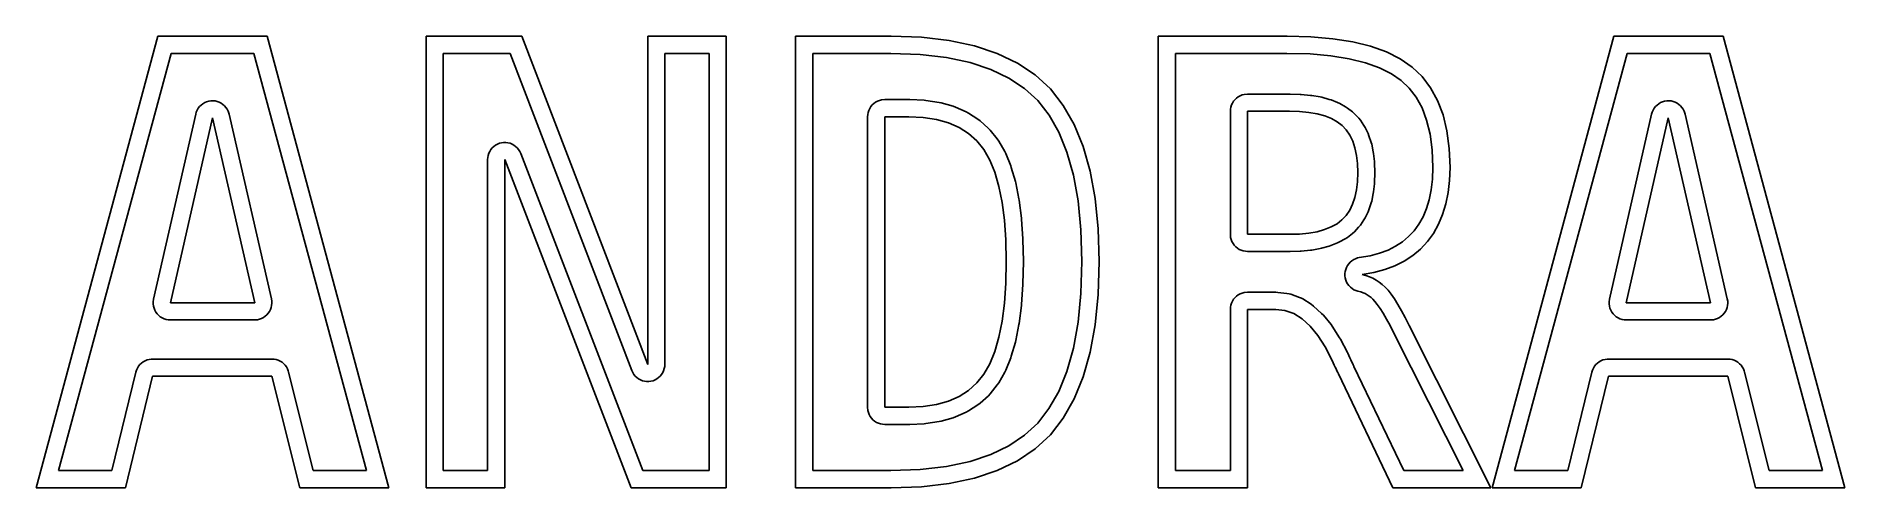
# Model space of a CAD drawing. Header units: metres. Extents: x -26.2 to 26.5, y -6.4 to 6.7.
import ezdxf

# ---------------------------------------------------------------- set-up
doc = ezdxf.new("R2010")
doc.units = ezdxf.units.M

msp = doc.modelspace()

# ---------------------------------------------------------------- linework, layer by layer
for p, q in [((-22.6953, 6.73535), (-26.248, -6.42686)), ((-19.5128, 6.73535), (-22.6953, 6.73535)), ((-15.9602, -6.42686), (-19.5128, 6.73535)), ((-12.0798, 6.73535), (-14.8742, 6.73535)), ((-14.8742, 6.73535), (-14.8742, -6.42686)), ((-8.41246, -2.8299), (-12.0798, 6.73535)), ((-6.1203, 6.73535), (-8.41246, 6.73535)), ((-8.41246, 6.73535), (-8.41246, -2.8299)), ((-6.1203, -6.42686), (-6.1203, 6.73535)), ((-1.3143, 6.73535), (-4.10008, 6.73535)), ((-4.10008, 6.73535), (-4.10008, -6.42686)), ((-0.429337, 6.70396), (-1.3143, 6.73535)), ((0.381851, 6.60977), (-0.429337, 6.70396)), ((1.11931, 6.45279), (0.381851, 6.60977)), ((1.78299, 6.23302), (1.11931, 6.45279)), ((10.2357, 6.73535), (6.48024, 6.73535)), ((6.48024, 6.73535), (6.48024, -6.42686)), ((10.9319, 6.71701), (10.2357, 6.73535)), ((11.5695, 6.66194), (10.9319, 6.71701)), ((12.1488, 6.57018), (11.5695, 6.66194)), ((12.6695, 6.4417), (12.1488, 6.57018)), ((13.1318, 6.2765), (12.6695, 6.4417)), ((19.7669, 6.73535), (16.2143, -6.42686)), ((22.9494, 6.73535), (19.7669, 6.73535)), ((26.5021, -6.42686), (22.9494, 6.73535)), ((-25.5951, -5.92686), (-22.3124, 6.23535)), ((-22.3124, 6.23535), (-19.8957, 6.23535)), ((-19.8957, 6.23535), (-16.613, -5.92686)), ((-14.3742, -5.92686), (-14.3742, 6.23535)), ((-14.3742, 6.23535), (-12.4235, 6.23535)), ((-12.4235, 6.23535), (-8.87932, -3.0089)), ((-7.91246, -2.8299), (-7.91246, 6.23535)), ((-7.91246, 6.23535), (-6.6203, 6.23535)), ((-6.6203, 6.23535), (-6.6203, -5.92686)), ((-3.60008, -5.92686), (-3.60008, 6.23535)), ((-3.60008, 6.23535), (-1.32298, 6.23535)), ((-1.32298, 6.23535), (-0.467133, 6.205)), ((-0.467133, 6.205), (0.300751, 6.11583)), ((0.300751, 6.11583), (0.988251, 5.96948)), ((0.988251, 5.96948), (1.59567, 5.76834)), ((2.37291, 5.95045), (1.78299, 6.23302)), ((2.88908, 5.60509), (2.37291, 5.95045)), ((6.98024, -5.92686), (6.98024, 6.23535)), ((6.98024, 6.23535), (10.2289, 6.23535)), ((10.2289, 6.23535), (10.904, 6.21756)), ((10.904, 6.21756), (11.5088, 6.16533)), ((11.5088, 6.16533), (12.0495, 6.07967)), ((12.0495, 6.07967), (12.5251, 5.96233)), ((12.5251, 5.96233), (12.9352, 5.8158)), ((12.9352, 5.8158), (13.2803, 5.6432)), ((13.5356, 6.07462), (13.1318, 6.2765)), ((13.8809, 5.83601), (13.5356, 6.07462)), ((14.1744, 5.55603), (13.8809, 5.83601)), ((16.8671, -5.92686), (20.1499, 6.23535)), ((20.1499, 6.23535), (22.5665, 6.23535)), ((22.5665, 6.23535), (25.8492, -5.92686)), ((1.59567, 5.76834), (2.12463, 5.51497)), ((2.12463, 5.51497), (2.57863, 5.21121)), ((3.33148, 5.19693), (2.88908, 5.60509)), ((13.2803, 5.6432), (13.5643, 5.44702)), ((13.5643, 5.44702), (13.8006, 5.22159)), ((14.4228, 5.23), (14.1744, 5.55603)), ((-21.3879, 4.76833), (-21.4377, 4.73003)), ((-21.3338, 4.80009), (-21.3879, 4.76833)), ((-21.2761, 4.82481), (-21.3338, 4.80009)), ((-21.2157, 4.84212), (-21.2761, 4.82481)), ((-21.1536, 4.85172), (-21.2157, 4.84212)), ((-21.0909, 4.85345), (-21.1536, 4.85172)), ((-21.0284, 4.84732), (-21.0909, 4.85345)), ((-20.9672, 4.83339), (-21.0284, 4.84732)), ((-20.9082, 4.8119), (-20.9672, 4.83339)), ((-20.8523, 4.7832), (-20.9082, 4.8119)), ((-20.8005, 4.74771), (-20.8523, 4.7832)), ((-20.7536, 4.70601), (-20.8005, 4.74771)), ((-1.81813, 4.77437), (-1.86391, 4.73138)), ((-1.76733, 4.81128), (-1.81813, 4.77437)), ((-1.71231, 4.84152), (-1.76733, 4.81128)), ((-1.65393, 4.86464), (-1.71231, 4.84152)), ((-1.59311, 4.88026), (-1.65393, 4.86464)), ((-1.49942, 4.88911), (-1.59311, 4.88026)), ((-0.794174, 4.88911), (-1.49942, 4.88911)), ((-0.770874, 4.88857), (-0.794174, 4.88911)), ((-0.350586, 4.86896), (-0.770874, 4.88857)), ((-0.298248, 4.86375), (-0.350586, 4.86896)), ((0.086044, 4.80495), (-0.298248, 4.86375)), ((0.145874, 4.79199), (0.086044, 4.80495)), ((0.494202, 4.69395), (0.145874, 4.79199)), ((2.57863, 5.21121), (2.96301, 4.85658)), ((2.96301, 4.85658), (3.29201, 4.43777)), ((3.70805, 4.71758), (3.33148, 5.19693)), ((8.64275, 4.78807), (8.61601, 4.73126)), ((8.67639, 4.84109), (8.64275, 4.78807)), ((8.71642, 4.88947), (8.67639, 4.84109)), ((8.76219, 4.93245), (8.71642, 4.88947)), ((8.81299, 4.96936), (8.76219, 4.93245)), ((8.86801, 4.9996), (8.81299, 4.96936)), ((8.92639, 5.02272), (8.86801, 4.9996)), ((8.98721, 5.03835), (8.92639, 5.02272)), ((9.0809, 5.0472), (8.98721, 5.03835)), ((10.3063, 5.0472), (9.0809, 5.0472)), ((10.3206, 5.047), (10.3063, 5.0472)), ((10.6153, 5.03854), (10.3206, 5.047)), ((10.6478, 5.03654), (10.6153, 5.03854)), ((10.9173, 5.01118), (10.6478, 5.03654)), ((10.9557, 5.00607), (10.9173, 5.01118)), ((11.2, 4.96382), (10.9557, 5.00607)), ((11.2451, 4.95384), (11.2, 4.96382)), ((11.4643, 4.89467), (11.2451, 4.95384)), ((11.5165, 4.87741), (11.4643, 4.89467)), ((11.7104, 4.80133), (11.5165, 4.87741)), ((11.7691, 4.7738), (11.7104, 4.80133)), ((11.9379, 4.68083), (11.7691, 4.7738)), ((13.8006, 5.22159), (14.0022, 4.95705)), ((14.0022, 4.95705), (14.1706, 4.64871)), ((14.626, 4.85789), (14.4228, 5.23)), ((14.7841, 4.43974), (14.626, 4.85789)), ((21.0743, 4.76833), (21.0246, 4.73003)), ((21.1285, 4.80009), (21.0743, 4.76833)), ((21.1862, 4.82481), (21.1285, 4.80009)), ((21.2466, 4.84212), (21.1862, 4.82481)), ((21.3086, 4.85172), (21.2466, 4.84212)), ((21.3714, 4.85345), (21.3086, 4.85172)), ((21.4339, 4.84732), (21.3714, 4.85345)), ((21.4951, 4.83339), (21.4339, 4.84732)), ((21.5541, 4.8119), (21.4951, 4.83339)), ((21.6099, 4.7832), (21.5541, 4.8119)), ((21.6617, 4.74771), (21.6099, 4.7832)), ((21.7087, 4.70601), (21.6617, 4.74771)), ((-21.596, 4.46461), (-22.8214, -0.924652)), ((-22.3338, -1.03551), (-21.1084, 4.35376)), ((-21.5782, 4.52486), (-21.596, 4.46461)), ((-21.5531, 4.58238), (-21.5782, 4.52486)), ((-21.5209, 4.63631), (-21.5531, 4.58238)), ((-21.4823, 4.68579), (-21.5209, 4.63631)), ((-21.4377, 4.73003), (-21.4823, 4.68579)), ((-21.1084, 4.35376), (-19.8743, -1.03551)), ((-20.7122, 4.65877), (-20.7536, 4.70601)), ((-20.6771, 4.6067), (-20.7122, 4.65877)), ((-20.6488, 4.55066), (-20.6771, 4.6067)), ((-20.621, 4.46536), (-20.6488, 4.55066)), ((-19.3869, -0.923904), (-20.621, 4.46536)), ((-1.99548, 4.45178), (-1.99942, 4.38911)), ((-1.99942, 4.38911), (-1.99942, -4.08063)), ((-1.98372, 4.51346), (-1.99548, 4.45178)), ((-1.96431, 4.57318), (-1.98372, 4.51346)), ((-1.93758, 4.62999), (-1.96431, 4.57318)), ((-1.90393, 4.68301), (-1.93758, 4.62999)), ((-1.86391, 4.73138), (-1.90393, 4.68301)), ((-1.49942, -4.08063), (-1.49942, 4.38911)), ((-1.49942, 4.38911), (-0.794174, 4.38911)), ((-0.794174, 4.38911), (-0.373886, 4.36951)), ((-0.373886, 4.36951), (0.010407, 4.3107)), ((0.010407, 4.3107), (0.358734, 4.21266)), ((0.559875, 4.67043), (0.494202, 4.69395)), ((0.872208, 4.53319), (0.559875, 4.67043)), ((0.94014, 4.49684), (0.872208, 4.53319)), ((1.21649, 4.32039), (0.94014, 4.49684)), ((1.28134, 4.27112), (1.21649, 4.32039)), ((1.5217, 4.05545), (1.28134, 4.27112)), ((3.29201, 4.43777), (3.57607, 3.93936)), ((4.02667, 4.15849), (3.70805, 4.71758)), ((8.58484, 4.60986), (8.5809, 4.5472)), ((8.5809, 4.5472), (8.5809, 0.961273)), ((8.5966, 4.67154), (8.58484, 4.60986)), ((8.61601, 4.73126), (8.5966, 4.67154)), ((9.0809, 0.961273), (9.0809, 4.5472)), ((9.0809, 4.5472), (10.3063, 4.5472)), ((10.3063, 4.5472), (10.601, 4.53874)), ((10.601, 4.53874), (10.8705, 4.51338)), ((10.8705, 4.51338), (11.1148, 4.47113)), ((11.1148, 4.47113), (11.3339, 4.41196)), ((11.3339, 4.41196), (11.5278, 4.33588)), ((11.5278, 4.33588), (11.6966, 4.2429)), ((11.6966, 4.2429), (11.8401, 4.13301)), ((12.0005, 4.63994), (11.9379, 4.68083)), ((12.1441, 4.53004), (12.0005, 4.63994)), ((12.2045, 4.47537), (12.1441, 4.53004)), ((12.3262, 4.34593), (12.2045, 4.47537)), ((12.3756, 4.28416), (12.3262, 4.34593)), ((12.4785, 4.13242), (12.3756, 4.28416)), ((14.1706, 4.64871), (14.3055, 4.29172)), ((14.3055, 4.29172), (14.4048, 3.88327)), ((14.897, 3.97552), (14.7841, 4.43974)), ((20.8663, 4.46461), (19.6409, -0.924652)), ((20.1284, -1.03551), (21.3538, 4.35376)), ((20.884, 4.52486), (20.8663, 4.46461)), ((20.9092, 4.58238), (20.884, 4.52486)), ((20.9413, 4.63631), (20.9092, 4.58238)), ((20.98, 4.68579), (20.9413, 4.63631)), ((21.0246, 4.73003), (20.98, 4.68579)), ((21.3538, 4.35376), (22.5879, -1.03551)), ((21.75, 4.65877), (21.7087, 4.70601)), ((21.7851, 4.6067), (21.75, 4.65877)), ((21.8134, 4.55066), (21.7851, 4.6067)), ((21.8412, 4.46536), (21.8134, 4.55066)), ((23.0753, -0.923904), (21.8412, 4.46536)), ((0.358734, 4.21266), (0.671066, 4.07542)), ((0.671066, 4.07542), (0.947418, 3.89897)), ((0.947418, 3.89897), (1.18777, 3.6833)), ((1.57785, 3.99609), (1.5217, 4.05545)), ((1.78223, 3.74121), (1.57785, 3.99609)), ((1.82591, 3.67712), (1.78223, 3.74121)), ((3.57607, 3.93936), (3.81383, 3.35677)), ((4.28737, 3.51971), (4.02667, 4.15849)), ((11.8401, 4.13301), (11.9618, 4.00357)), ((11.9618, 4.00357), (12.0647, 3.85182)), ((12.0647, 3.85182), (12.1488, 3.67778)), ((12.5147, 4.06956), (12.4785, 4.13242)), ((12.5989, 3.89552), (12.5147, 4.06956)), ((12.6232, 3.836), (12.5989, 3.89552)), ((12.6886, 3.63966), (12.6232, 3.836)), ((14.4048, 3.88327), (14.4661, 3.4221)), ((14.9647, 3.46526), (14.897, 3.97552)), ((-13.0783, 3.20105), (-13.0822, 3.13838)), ((-13.0665, 3.26273), (-13.0783, 3.20105)), ((-13.0471, 3.32245), (-13.0665, 3.26273)), ((-13.0204, 3.37926), (-13.0471, 3.32245)), ((-12.9867, 3.43228), (-13.0204, 3.37926)), ((-12.9467, 3.48065), (-12.9867, 3.43228)), ((-12.9009, 3.52364), (-12.9467, 3.48065)), ((-12.8501, 3.56055), (-12.9009, 3.52364)), ((-12.7951, 3.59079), (-12.8501, 3.56055)), ((-12.7367, 3.61391), (-12.7951, 3.59079)), ((-12.6759, 3.62953), (-12.7367, 3.61391)), ((-12.6136, 3.63739), (-12.6759, 3.62953)), ((-12.5508, 3.63739), (-12.6136, 3.63739)), ((-12.4885, 3.62953), (-12.5508, 3.63739)), ((-12.4277, 3.61391), (-12.4885, 3.62953)), ((-12.3693, 3.59079), (-12.4277, 3.61391)), ((-12.3143, 3.56055), (-12.3693, 3.59079)), ((-12.2635, 3.52364), (-12.3143, 3.56055)), ((-12.2177, 3.48065), (-12.2635, 3.52364)), ((-12.1777, 3.43228), (-12.2177, 3.48065)), ((-12.1441, 3.37926), (-12.1777, 3.43228)), ((-12.1156, 3.31813), (-12.1441, 3.37926)), ((-8.55405, -5.92686), (-12.1156, 3.31813)), ((1.18777, 3.6833), (1.39215, 3.42842)), ((1.39215, 3.42842), (1.56522, 3.12659)), ((1.99898, 3.37529), (1.82591, 3.67712)), ((2.02771, 3.31659), (1.99898, 3.37529)), ((2.17416, 2.9601), (2.02771, 3.31659)), ((3.81383, 3.35677), (4.00241, 2.68852)), ((4.49013, 2.80122), (4.28737, 3.51971)), ((12.1488, 3.67778), (12.2143, 3.48145)), ((12.2143, 3.48145), (12.2611, 3.26282)), ((12.2611, 3.26282), (12.2892, 3.02188)), ((12.7033, 3.58604), (12.6886, 3.63966)), ((12.75, 3.36742), (12.7033, 3.58604)), ((12.7578, 3.32066), (12.75, 3.36742)), ((12.7858, 3.07973), (12.7578, 3.32066)), ((14.4661, 3.4221), (14.487, 2.90776)), ((14.9873, 2.90894), (14.9647, 3.46526)), ((-13.0822, 3.13838), (-13.0822, -5.92686)), ((-12.5822, 3.13838), (-8.89723, -6.42686)), ((-12.5822, -6.42686), (-12.5822, 3.13838)), ((1.56522, 3.12659), (1.71167, 2.7701)), ((1.71167, 2.7701), (1.83148, 2.35893)), ((2.19171, 2.90997), (2.17416, 2.9601)), ((2.31152, 2.49881), (2.19171, 2.90997)), ((4.00241, 2.68852), (4.13939, 1.93364)), ((4.63496, 2.00302), (4.49013, 2.80122)), ((12.2985, 2.75865), (12.2891, 2.49533)), ((12.2892, 3.02188), (12.2985, 2.75865)), ((12.7888, 3.03964), (12.7858, 3.07973)), ((12.7982, 2.77641), (12.7888, 3.03964)), ((12.7888, 2.4774), (12.7982, 2.74072)), ((12.7982, 2.74072), (12.7982, 2.77641)), ((14.487, 2.90776), (14.4748, 2.56979)), ((14.9738, 2.53232), (14.9873, 2.90894)), ((1.83148, 2.35893), (1.92467, 1.89308)), ((2.32176, 2.457), (2.31152, 2.49881)), ((2.41495, 1.99115), (2.32176, 2.457)), ((12.2607, 2.25414), (12.2135, 2.03503)), ((12.2891, 2.49533), (12.2607, 2.25414)), ((12.7023, 1.92969), (12.7495, 2.14879)), ((12.7495, 2.14879), (12.7573, 2.1958)), ((12.7573, 2.1958), (12.7857, 2.437)), ((12.7857, 2.437), (12.7888, 2.4774)), ((14.439, 2.25674), (14.3807, 1.97041)), ((14.4748, 2.56979), (14.439, 2.25674)), ((14.8659, 1.84709), (14.9333, 2.17838)), ((14.9333, 2.17838), (14.9738, 2.53232)), ((1.92467, 1.89308), (1.99124, 1.37256)), ((2.42062, 1.95651), (2.41495, 1.99115)), ((2.4872, 1.43599), (2.42062, 1.95651)), ((4.13939, 1.93364), (4.22261, 1.09282)), ((4.72186, 1.12512), (4.63496, 2.00302)), ((12.0624, 1.66316), (11.9585, 1.51041)), ((12.1474, 1.83804), (12.0624, 1.66316)), ((12.2135, 2.03503), (12.1474, 1.83804)), ((12.5121, 1.44461), (12.5971, 1.61949)), ((12.5971, 1.61949), (12.6214, 1.67896)), ((12.6214, 1.67896), (12.6875, 1.87595)), ((12.6875, 1.87595), (12.7023, 1.92969)), ((14.301, 1.70985), (14.2007, 1.4738)), ((14.3807, 1.97041), (14.301, 1.70985)), ((14.7714, 1.5385), (14.8659, 1.84709)), ((1.99124, 1.37256), (2.03117, 0.797363)), ((2.49004, 1.40718), (2.4872, 1.43599)), ((2.52997, 0.831985), (2.49004, 1.40718)), ((4.22261, 1.09282), (4.2506, 0.16745)), ((4.75082, 0.167496), (4.72186, 1.12512)), ((11.3281, 1.09792), (11.1096, 1.03813)), ((11.522, 1.17479), (11.3281, 1.09792)), ((11.6912, 1.26872), (11.522, 1.17479)), ((11.8357, 1.37975), (11.6912, 1.26872)), ((11.9585, 1.51041), (11.8357, 1.37975)), ((12.2001, 1.03734), (12.3229, 1.168)), ((12.3229, 1.168), (12.3719, 1.2292)), ((12.3719, 1.2292), (12.4758, 1.38196)), ((12.4758, 1.38196), (12.5121, 1.44461)), ((13.9396, 1.06732), (13.7795, 0.89502)), ((14.0804, 1.26031), (13.9396, 1.06732)), ((14.2007, 1.4738), (14.0804, 1.26031)), ((14.5016, 0.989304), (14.65, 1.25256)), ((14.65, 1.25256), (14.7714, 1.5385)), ((2.03117, 0.797363), (2.04449, 0.167496)), ((2.53107, 0.807938), (2.52997, 0.831985)), ((2.54439, 0.17807), (2.53107, 0.807938)), ((8.5809, 0.961273), (8.58975, 0.867584)), ((8.58975, 0.867584), (8.60538, 0.806763)), ((8.60538, 0.806763), (8.62849, 0.748383)), ((8.62849, 0.748383), (8.65874, 0.693359)), ((8.65874, 0.693359), (8.69565, 0.642563)), ((8.69565, 0.642563), (8.73863, 0.596786)), ((8.73863, 0.596786), (8.787, 0.556763)), ((8.787, 0.556763), (8.84003, 0.523117)), ((10.3063, 0.961273), (9.0809, 0.961273)), ((10.5987, 0.969818), (10.3063, 0.961273)), ((10.8665, 0.995438), (10.5987, 0.969818)), ((11.1096, 1.03813), (10.8665, 0.995438)), ((10.953, 0.502975), (11.1961, 0.54567)), ((11.1961, 0.54567), (11.2416, 0.555862)), ((11.2416, 0.555862), (11.4601, 0.615646)), ((11.4601, 0.615646), (11.5125, 0.633133)), ((11.5125, 0.633133), (11.7063, 0.710007)), ((11.7063, 0.710007), (11.7647, 0.73764)), ((11.7647, 0.73764), (11.9339, 0.831573)), ((11.9339, 0.831573), (11.9957, 0.872192)), ((11.9957, 0.872192), (12.1403, 0.983215)), ((12.1403, 0.983215), (12.2001, 1.03734)), ((13.4015, 0.612656), (13.1794, 0.50058)), ((13.6009, 0.744019), (13.4015, 0.612656)), ((13.7795, 0.89502), (13.6009, 0.744019)), ((13.9008, 0.342834), (14.1254, 0.532654)), ((14.1254, 0.532654), (14.3261, 0.748734)), ((14.3261, 0.748734), (14.5016, 0.989304)), ((2.04449, 0.167496), (2.03117, -0.467178)), ((2.53107, -0.477676), (2.54439, 0.156998)), ((2.54439, 0.156998), (2.54439, 0.17807)), ((4.2506, 0.16745), (4.22261, -0.760376)), ((4.72186, -0.792633), (4.75082, 0.167496)), ((8.84003, 0.523117), (8.89684, 0.496384)), ((8.89684, 0.496384), (8.95656, 0.476974)), ((8.95656, 0.476974), (9.01823, 0.46521)), ((9.01823, 0.46521), (9.0809, 0.461273)), ((9.0809, 0.461273), (10.3063, 0.461273)), ((10.3063, 0.461273), (10.3209, 0.461487)), ((10.3209, 0.461487), (10.6133, 0.470032)), ((10.6133, 0.470032), (10.6463, 0.472092)), ((10.6463, 0.472092), (10.9141, 0.497711)), ((10.9141, 0.497711), (10.953, 0.502975)), ((11.9975, 0.052002), (11.9678, -0.003281)), ((12.034, 0.103119), (11.9975, 0.052002)), ((12.0766, 0.149261), (12.034, 0.103119)), ((12.1246, 0.189713), (12.0766, 0.149261)), ((12.1773, 0.223816), (12.1246, 0.189713)), ((12.2339, 0.251038), (12.1773, 0.223816)), ((12.2935, 0.270966), (12.2339, 0.251038)), ((12.338, 0.28067), (12.2935, 0.270966)), ((12.6589, 0.335342), (12.338, 0.28067)), ((12.9326, 0.407928), (12.6589, 0.335342)), ((13.1794, 0.50058), (12.9326, 0.407928)), ((13.0848, -0.068985), (13.3805, 0.042023)), ((13.3805, 0.042023), (13.6526, 0.179291)), ((13.6526, 0.179291), (13.9008, 0.342834)), ((2.03117, -0.467178), (1.99124, -1.04663)), ((2.49005, -1.08101), (2.52998, -0.501556)), ((2.52998, -0.501556), (2.53107, -0.477676)), ((11.9301, -0.122818), (11.9228, -0.185181)), ((11.9228, -0.185181), (11.9233, -0.247971)), ((11.9233, -0.247971), (11.9317, -0.310196)), ((11.9452, -0.061859), (11.9301, -0.122818)), ((11.9317, -0.310196), (11.9479, -0.370865)), ((11.9678, -0.003281), (11.9452, -0.061859)), ((11.9479, -0.370865), (11.9715, -0.429047)), ((11.9715, -0.429047), (12.0022, -0.48381)), ((12.0022, -0.48381), (12.0396, -0.534286)), ((12.422, -0.212219), (12.7653, -0.153732)), ((12.5308, -0.239136), (12.422, -0.212219)), ((12.6354, -0.274521), (12.5308, -0.239136)), ((12.7359, -0.318359), (12.6354, -0.274521)), ((12.8322, -0.370651), (12.7359, -0.318359)), ((12.7653, -0.153732), (13.0848, -0.068985)), ((12.9244, -0.431412), (12.8322, -0.370651)), ((13.0124, -0.500626), (12.9244, -0.431412)), ((13.0963, -0.578293), (13.0124, -0.500626)), ((-22.8214, -0.924652), (-22.8328, -1.0041)), ((-22.8328, -1.0041), (-22.8328, -1.06691)), ((-19.8743, -1.03551), (-22.3338, -1.03551)), ((-19.3768, -0.98587), (-19.3869, -0.923904)), ((-19.3801, -1.11116), (-19.3745, -1.04861)), ((-19.3745, -1.04861), (-19.3768, -0.98587)), ((1.99124, -1.04663), (1.92467, -1.57088)), ((4.22261, -0.760376), (4.13934, -1.60397)), ((4.63496, -1.67308), (4.72186, -0.792633)), ((8.61601, -1.0428), (8.5966, -1.10252)), ((8.64275, -0.985992), (8.61601, -1.0428)), ((8.67639, -0.932968), (8.64275, -0.985992)), ((8.71642, -0.884598), (8.67639, -0.932968)), ((8.76219, -0.841614), (8.71642, -0.884598)), ((8.81299, -0.804703), (8.76219, -0.841614)), ((8.86801, -0.77446), (8.81299, -0.804703)), ((8.92639, -0.751343), (8.86801, -0.77446)), ((8.98721, -0.735718), (8.92639, -0.751343)), ((9.0809, -0.726868), (8.98721, -0.735718)), ((9.90952, -0.726868), (9.0809, -0.726868)), ((9.9666, -0.730133), (9.90952, -0.726868)), ((10.2311, -0.760529), (9.9666, -0.730133)), ((10.2929, -0.771606), (10.2311, -0.760529)), ((10.3427, -0.786591), (10.2929, -0.771606)), ((10.5971, -0.877792), (10.3427, -0.786591)), ((10.6548, -0.902664), (10.5971, -0.877792)), ((10.6925, -0.92392), (10.6548, -0.902664)), ((10.9368, -1.07591), (10.6925, -0.92392)), ((12.0396, -0.534286), (12.0829, -0.579681)), ((12.0829, -0.579681), (12.1317, -0.619278)), ((12.1317, -0.619278), (12.185, -0.652451)), ((12.185, -0.652451), (12.242, -0.678696)), ((12.242, -0.678696), (12.3019, -0.697571)), ((12.3019, -0.697571), (12.3904, -0.719467)), ((12.3904, -0.719467), (12.4549, -0.741287)), ((12.4549, -0.741287), (12.5163, -0.768097)), ((12.5163, -0.768097), (12.5748, -0.79985)), ((12.5748, -0.79985), (12.6318, -0.837402)), ((12.6318, -0.837402), (12.6876, -0.881271)), ((12.6876, -0.881271), (12.7408, -0.930542)), ((12.7408, -0.930542), (12.7979, -0.993408)), ((12.7979, -0.993408), (12.8674, -1.08249)), ((13.1808, -0.671265), (13.0963, -0.578293)), ((13.2705, -0.786377), (13.1808, -0.671265)), ((13.3654, -0.923615), (13.2705, -0.786377)), ((13.4655, -1.08299), (13.3654, -0.923615)), ((19.6409, -0.924652), (19.6294, -1.0041)), ((19.6294, -1.0041), (19.6294, -1.06691)), ((22.5879, -1.03551), (20.1284, -1.03551)), ((23.0854, -0.98587), (23.0753, -0.923904)), ((23.0822, -1.11116), (23.0878, -1.04861)), ((23.0878, -1.04861), (23.0854, -0.98587)), ((-22.8328, -1.06691), (-22.825, -1.1292)), ((-22.825, -1.1292), (-22.8093, -1.19002)), ((-22.8093, -1.19002), (-22.7862, -1.2484)), ((-22.7862, -1.2484), (-22.756, -1.30342)), ((-22.756, -1.30342), (-22.7191, -1.35422)), ((-22.7191, -1.35422), (-22.6761, -1.39999)), ((-22.6761, -1.39999), (-22.6277, -1.44002)), ((-22.6277, -1.44002), (-22.5747, -1.47366)), ((-22.5747, -1.47366), (-22.5179, -1.5004)), ((-22.5179, -1.5004), (-22.4581, -1.51981)), ((-22.4581, -1.51981), (-22.3965, -1.53157)), ((-22.3965, -1.53157), (-22.3338, -1.53551)), ((-22.3338, -1.53551), (-19.8743, -1.53551)), ((-19.8743, -1.53551), (-19.7935, -1.52893)), ((-19.7935, -1.52893), (-19.7323, -1.51492)), ((-19.7323, -1.51492), (-19.6734, -1.49335)), ((-19.6734, -1.49335), (-19.6176, -1.46455)), ((-19.6176, -1.46455), (-19.5658, -1.42899)), ((-19.5658, -1.42899), (-19.5189, -1.38722)), ((-19.5189, -1.38722), (-19.4777, -1.3399)), ((-19.4777, -1.3399), (-19.4426, -1.28778)), ((-19.4426, -1.28778), (-19.4144, -1.23169)), ((-19.4144, -1.23169), (-19.3935, -1.1725)), ((-19.3935, -1.1725), (-19.3801, -1.11116)), ((1.92467, -1.57088), (1.83148, -2.0399)), ((2.42068, -1.63387), (2.48726, -1.10962)), ((2.48726, -1.10962), (2.49005, -1.08101)), ((8.58484, -1.1642), (8.5809, -1.22687)), ((8.5809, -1.22687), (8.5809, -5.92686)), ((8.5966, -1.10252), (8.58484, -1.1642)), ((9.0809, -1.22687), (9.90952, -1.22687)), ((9.0809, -6.42686), (9.0809, -1.22687)), ((9.90952, -1.22687), (10.174, -1.25726)), ((10.174, -1.25726), (10.4284, -1.34846)), ((10.4284, -1.34846), (10.6727, -1.50046)), ((10.6727, -1.50046), (10.9069, -1.71324)), ((11.0089, -1.13036), (10.9368, -1.07591)), ((11.2431, -1.34314), (11.0089, -1.13036)), ((11.2937, -1.39635), (11.2431, -1.34314)), ((11.5179, -1.66994), (11.2937, -1.39635)), ((12.8674, -1.08249), (12.9478, -1.19882)), ((12.9478, -1.19882), (13.0375, -1.34161)), ((13.0375, -1.34161), (13.1348, -1.50929)), ((13.1348, -1.50929), (13.239, -1.7012)), ((13.5708, -1.26451), (13.4655, -1.08299)), ((13.6814, -1.46817), (13.5708, -1.26451)), ((13.7972, -1.69395), (13.6814, -1.46817)), ((19.6294, -1.06691), (19.6373, -1.1292)), ((19.6373, -1.1292), (19.6529, -1.19002)), ((19.6529, -1.19002), (19.676, -1.2484)), ((19.676, -1.2484), (19.7063, -1.30342)), ((19.7063, -1.30342), (19.7432, -1.35422)), ((19.7432, -1.35422), (19.7862, -1.39999)), ((19.7862, -1.39999), (19.8345, -1.44002)), ((19.8345, -1.44002), (19.8876, -1.47366)), ((19.8876, -1.47366), (19.9444, -1.5004)), ((19.9444, -1.5004), (20.0041, -1.51981)), ((20.0041, -1.51981), (20.0658, -1.53157)), ((20.0658, -1.53157), (20.1284, -1.53551)), ((20.1284, -1.53551), (22.5879, -1.53551)), ((22.5879, -1.53551), (22.6687, -1.52893)), ((22.6687, -1.52893), (22.7299, -1.51492)), ((22.7299, -1.51492), (22.7889, -1.49335)), ((22.7889, -1.49335), (22.8447, -1.46455)), ((22.8447, -1.46455), (22.8964, -1.42899)), ((22.8964, -1.42899), (22.9433, -1.38722)), ((22.9433, -1.38722), (22.9846, -1.3399)), ((22.9846, -1.3399), (23.0196, -1.28778)), ((23.0196, -1.28778), (23.0478, -1.23169)), ((23.0478, -1.23169), (23.0688, -1.1725)), ((23.0688, -1.1725), (23.0822, -1.11116)), ((1.83148, -2.0399), (1.71167, -2.4537)), ((2.3219, -2.13734), (2.41508, -1.66832)), ((2.41508, -1.66832), (2.42068, -1.63387)), ((4.13934, -1.60397), (4.00235, -2.36136)), ((4.49013, -2.47382), (4.63496, -1.67308)), ((10.9069, -1.71324), (11.1311, -1.98683)), ((11.1311, -1.98683), (11.3452, -2.32123)), ((11.5522, -1.71722), (11.5179, -1.66994)), ((11.7663, -2.05162), (11.5522, -1.71722)), ((11.7895, -2.09186), (11.7663, -2.05162)), ((11.9935, -2.48703), (11.7895, -2.09186)), ((13.239, -1.7012), (13.3522, -1.92209)), ((13.3522, -1.92209), (15.3663, -5.92686)), ((16.1775, -6.42686), (13.7972, -1.69395)), ((1.71167, -2.4537), (1.56522, -2.81227)), ((2.17455, -2.64276), (2.19194, -2.59276)), ((2.19194, -2.59276), (2.31175, -2.17896)), ((2.31175, -2.17896), (2.3219, -2.13734)), ((4.00235, -2.36136), (3.81361, -3.03253)), ((4.28737, -3.19485), (4.49013, -2.47382)), ((11.3452, -2.32123), (11.5492, -2.7164)), ((12.0024, -2.50514), (11.9935, -2.48703)), ((12.0337, -2.57234), (12.0024, -2.50514)), ((12.0631, -2.63492), (12.0337, -2.57234)), ((12.0913, -2.69464), (12.0631, -2.63492)), ((-23.3397, -3.05528), (-24.04, -5.92686)), ((-23.321, -2.99533), (-23.3397, -3.05528)), ((-23.295, -2.9382), (-23.321, -2.99533)), ((-23.262, -2.88478), (-23.295, -2.9382)), ((-23.2225, -2.83592), (-23.262, -2.88478)), ((-23.1773, -2.79239), (-23.2225, -2.83592)), ((-23.1269, -2.75487), (-23.1773, -2.79239)), ((-23.0723, -2.72395), (-23.1269, -2.75487)), ((-23.0142, -2.70013), (-23.0723, -2.72395)), ((-22.9536, -2.68378), (-23.0142, -2.70013)), ((-22.8914, -2.67516), (-22.9536, -2.68378)), ((-22.8539, -2.67375), (-22.8914, -2.67516)), ((-19.3717, -2.67375), (-22.8539, -2.67375)), ((-19.3091, -2.67769), (-19.3717, -2.67375)), ((-19.2474, -2.68945), (-19.3091, -2.67769)), ((-19.1877, -2.70886), (-19.2474, -2.68945)), ((-19.1309, -2.7356), (-19.1877, -2.70886)), ((-19.0779, -2.76924), (-19.1309, -2.7356)), ((-19.0295, -2.80927), (-19.0779, -2.76924)), ((-18.9865, -2.85504), (-19.0295, -2.80927)), ((-18.9496, -2.90584), (-18.9865, -2.85504)), ((-18.9193, -2.96086), (-18.9496, -2.90584)), ((-18.8962, -3.01924), (-18.9193, -2.96086)), ((-18.8866, -3.05281), (-18.8962, -3.01924)), ((-18.1702, -5.92686), (-18.8866, -3.05281)), ((-8.87932, -3.0089), (-8.85062, -3.07077)), ((-8.85062, -3.07077), (-8.81697, -3.12379)), ((-8.81697, -3.12379), (-8.77695, -3.17216)), ((-8.04797, -3.17216), (-8.00795, -3.12379)), ((-8.00795, -3.12379), (-7.9743, -3.07077)), ((-7.9743, -3.07077), (-7.94757, -3.01396)), ((-7.94757, -3.01396), (-7.92816, -2.95424)), ((-7.92816, -2.95424), (-7.9164, -2.89256)), ((-7.9164, -2.89256), (-7.91246, -2.8299)), ((1.39215, -3.11563), (1.18777, -3.37166)), ((1.56522, -2.81227), (1.39215, -3.11563)), ((1.82645, -3.36339), (1.99951, -3.06003)), ((1.99951, -3.06003), (2.02809, -3.00133)), ((2.02809, -3.00133), (2.17455, -2.64276)), ((3.81361, -3.03253), (3.57571, -3.61778)), ((11.5492, -2.7164), (11.5811, -2.78474)), ((11.5811, -2.78474), (11.6111, -2.84877)), ((11.6111, -2.84877), (11.6394, -2.90849)), ((11.6394, -2.90849), (11.6658, -2.96388)), ((11.6658, -2.96388), (11.6905, -3.01497)), ((11.6905, -3.01497), (11.7133, -3.06174)), ((11.7133, -3.06174), (11.7343, -3.1042)), ((11.7343, -3.1042), (13.3212, -6.42686)), ((12.1162, -2.74664), (12.0913, -2.69464)), ((12.1398, -2.79565), (12.1162, -2.74664)), ((12.1626, -2.84242), (12.1398, -2.79565)), ((12.1823, -2.8822), (12.1626, -2.84242)), ((12.1855, -2.88872), (12.1823, -2.8822)), ((13.6365, -5.92686), (12.1855, -2.88872)), ((19.1226, -3.05528), (18.4222, -5.92686)), ((19.1412, -2.99533), (19.1226, -3.05528)), ((19.1673, -2.9382), (19.1412, -2.99533)), ((19.2003, -2.88478), (19.1673, -2.9382)), ((19.2397, -2.83592), (19.2003, -2.88478)), ((19.285, -2.79239), (19.2397, -2.83592)), ((19.3353, -2.75487), (19.285, -2.79239)), ((19.39, -2.72395), (19.3353, -2.75487)), ((19.4481, -2.70013), (19.39, -2.72395)), ((19.5087, -2.68378), (19.4481, -2.70013)), ((19.5709, -2.67516), (19.5087, -2.68378)), ((19.6083, -2.67375), (19.5709, -2.67516)), ((23.0905, -2.67375), (19.6083, -2.67375)), ((23.1532, -2.67769), (23.0905, -2.67375)), ((23.2148, -2.68945), (23.1532, -2.67769)), ((23.2746, -2.70886), (23.2148, -2.68945)), ((23.3314, -2.7356), (23.2746, -2.70886)), ((23.3844, -2.76924), (23.3314, -2.7356)), ((23.4328, -2.80927), (23.3844, -2.76924)), ((23.4758, -2.85504), (23.4328, -2.80927)), ((23.5127, -2.90584), (23.4758, -2.85504)), ((23.5429, -2.96086), (23.5127, -2.90584)), ((23.566, -3.01924), (23.5429, -2.96086)), ((23.5757, -3.05281), (23.566, -3.01924)), ((24.2921, -5.92686), (23.5757, -3.05281)), ((-23.6473, -6.42686), (-22.8539, -3.17375)), ((-22.8539, -3.17375), (-19.3717, -3.17375)), ((-19.3717, -3.17375), (-18.5608, -6.42686)), ((-8.77695, -3.17216), (-8.73117, -3.21515)), ((-8.73117, -3.21515), (-8.68037, -3.25206)), ((-8.68037, -3.25206), (-8.62535, -3.2823)), ((-8.62535, -3.2823), (-8.56697, -3.30542)), ((-8.56697, -3.30542), (-8.50615, -3.32104)), ((-8.50615, -3.32104), (-8.44386, -3.3289)), ((-8.44386, -3.3289), (-8.38106, -3.3289)), ((-8.38106, -3.3289), (-8.31877, -3.32104)), ((-8.31877, -3.32104), (-8.25795, -3.30542)), ((-8.25795, -3.30542), (-8.19957, -3.2823)), ((-8.19957, -3.2823), (-8.14455, -3.25206)), ((-8.14455, -3.25206), (-8.09375, -3.21515)), ((-8.09375, -3.21515), (-8.04797, -3.17216)), ((0.947418, -3.58829), (0.671066, -3.76553)), ((1.18777, -3.37166), (0.947418, -3.58829)), ((1.52252, -3.74307), (1.57854, -3.68359)), ((1.57854, -3.68359), (1.78291, -3.42757)), ((1.78291, -3.42757), (1.82645, -3.36339)), ((3.57571, -3.61778), (3.29137, -4.11902)), ((4.02667, -3.83618), (4.28737, -3.19485)), ((18.8149, -6.42686), (19.6083, -3.17375)), ((19.6083, -3.17375), (23.0905, -3.17375)), ((23.0905, -3.17375), (23.9014, -6.42686)), ((-1.99942, -4.08063), (-1.99057, -4.17432)), ((-1.99057, -4.17432), (-1.97495, -4.23514)), ((-0.794174, -4.08063), (-1.49942, -4.08063)), ((-0.373886, -4.06093), (-0.794174, -4.08063)), ((0.010407, -4.00185), (-0.373886, -4.06093)), ((0.358734, -3.90338), (0.010407, -4.00185)), ((0.671066, -3.76553), (0.358734, -3.90338)), ((0.872955, -4.22296), (0.94101, -4.1864)), ((0.94101, -4.1864), (1.21736, -4.00916)), ((1.21736, -4.00916), (1.28217, -3.9597)), ((1.28217, -3.9597), (1.52252, -3.74307)), ((3.29137, -4.11902), (2.96213, -4.54036)), ((3.70805, -4.39781), (4.02667, -3.83618)), ((-1.97495, -4.23514), (-1.95183, -4.29352)), ((-1.95183, -4.29352), (-1.92159, -4.34854)), ((-1.92159, -4.34854), (-1.88467, -4.39934)), ((-1.88467, -4.39934), (-1.84169, -4.44511)), ((-1.84169, -4.44511), (-1.79332, -4.48514)), ((-1.79332, -4.48514), (-1.7403, -4.51878)), ((-1.7403, -4.51878), (-1.68349, -4.54552)), ((-1.68349, -4.54552), (-1.62376, -4.56493)), ((-1.62376, -4.56493), (-1.56209, -4.57669)), ((-1.56209, -4.57669), (-1.49942, -4.58063)), ((-1.49942, -4.58063), (-0.794174, -4.58063)), ((-0.794174, -4.58063), (-0.770767, -4.58008)), ((-0.770767, -4.58008), (-0.350479, -4.56038)), ((-0.350479, -4.56038), (-0.297913, -4.55511)), ((-0.297913, -4.55511), (0.08638, -4.49603)), ((0.08638, -4.49603), (0.146423, -4.48299)), ((0.146423, -4.48299), (0.494751, -4.38452)), ((0.494751, -4.38452), (0.560623, -4.36081)), ((0.560623, -4.36081), (0.872955, -4.22296)), ((2.96213, -4.54036), (2.57759, -4.89714)), ((3.33148, -4.87973), (3.70805, -4.39781)), ((2.1236, -5.20261), (1.59465, -5.4574)), ((2.57759, -4.89714), (2.1236, -5.20261)), ((2.88908, -5.29021), (3.33148, -4.87973)), ((0.987595, -5.65958), (0.300385, -5.80669)), ((1.59465, -5.4574), (0.987595, -5.65958)), ((1.78299, -5.92168), (2.37291, -5.63751)), ((2.37291, -5.63751), (2.88908, -5.29021)), ((-24.04, -5.92686), (-25.5951, -5.92686)), ((-16.613, -5.92686), (-18.1702, -5.92686)), ((-13.0822, -5.92686), (-14.3742, -5.92686)), ((-6.6203, -5.92686), (-8.55405, -5.92686)), ((-1.32314, -5.92686), (-3.60008, -5.92686)), ((-0.467377, -5.89633), (-1.32314, -5.92686)), ((0.300385, -5.80669), (-0.467377, -5.89633)), ((-0.429337, -6.39529), (0.381851, -6.30057)), ((0.381851, -6.30057), (1.11931, -6.1427)), ((1.11931, -6.1427), (1.78299, -5.92168)), ((8.5809, -5.92686), (6.98024, -5.92686)), ((15.3663, -5.92686), (13.6365, -5.92686)), ((18.4222, -5.92686), (16.8671, -5.92686)), ((25.8492, -5.92686), (24.2921, -5.92686)), ((-26.248, -6.42686), (-23.6473, -6.42686)), ((-18.5608, -6.42686), (-15.9602, -6.42686)), ((-14.8742, -6.42686), (-12.5822, -6.42686)), ((-8.89723, -6.42686), (-6.1203, -6.42686)), ((-4.10008, -6.42686), (-1.3143, -6.42686)), ((-1.3143, -6.42686), (-0.429337, -6.39529)), ((6.48024, -6.42686), (9.0809, -6.42686)), ((13.3212, -6.42686), (16.1775, -6.42686)), ((16.2143, -6.42686), (18.8149, -6.42686)), ((23.9014, -6.42686), (26.5021, -6.42686))]:
    msp.add_line(p, q)

doc.saveas('drawing.dxf')
